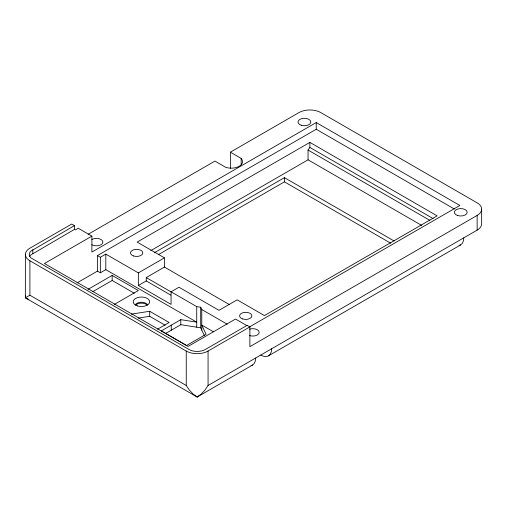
<?xml version="1.0" encoding="UTF-8"?>
<svg xmlns="http://www.w3.org/2000/svg" width="507" height="507" viewBox="0 0 507 507"><rect width="100%" height="100%" fill="white"/><g stroke="black" fill="none" stroke-linecap="round" stroke-linejoin="round"><path stroke-width="0.76" d="M255.712 357.974L255.344 361.022L254.261 363.437L252.537 365.046L197.172 397.032L25.35 297.824L25.382 254.489M92.743 291.677L112.167 280.466L112.167 275.428L138.348 290.543L114.233 304.466M28.303 299.149L25.35 297.824L25.584 295.727M271.682 348.753L271.315 351.801L270.237 354.209L268.514 355.825A15.204 8.777 60 0 1 260.871 355.103L260.788 355.039M463.772 237.853L463.404 240.895L462.321 243.309L460.603 244.925L268.514 355.825M481.65 209.144L481.65 223.84A15.425 8.904 0 0 1 477.131 230.134L208.066 385.478L204.872 390.168L201.159 394.104L197.172 397.032L193.167 394.097L189.453 390.162L186.246 385.478L29.9 295.213L29.9 260.782A15.425 8.904 0 0 1 29.9 248.189L71.715 224.05L74.44 225.621L74.44 229.398L30.819 254.939A11.534 6.661 0 0 0 29.666 256.542M150.833 250.585L308.053 159.813L308.053 150.053L309.872 147.429L309.872 142.391L437.135 215.862L264.426 315.576L237.156 299.833L218.973 310.328L178.977 287.235L171.068 291.804L171.068 304.396L138.348 285.504L138.348 272.905L164.433 257.848L164.433 267.081L229.608 304.713M74.44 225.621L30.819 251.155A11.534 6.661 0 0 0 30.819 257.816L188.978 349.475A11.572 6.68 0 0 0 205.341 349.475L247.15 325.336L249.881 326.914L249.881 346.642L477.131 215.443A15.425 8.904 0 0 0 477.131 202.844L320.785 112.579A15.425 8.904 0 0 0 298.965 112.579L230.362 152.189L230.508 168.273M29.9 295.213L25.35 297.824M88.161 234.285L214.93 161.099L225.742 167.342L228.315 167.956A11.312 6.534 0 0 0 242.175 159.959L241.18 158.431L230.362 152.189M249.197 327.097L459.862 205.468L316.235 122.548L91.894 252.074L91.894 236.116L44.445 263.513L188.065 346.433L235.521 319.036L247.105 325.728M77.089 282.874L97.439 271.125L97.439 255.591L316.235 129.266L454.386 209.03M97.439 255.591L100.348 257.271L105.805 254.121L138.348 272.905M309.872 142.391L137.163 242.099L164.433 257.848M97.439 271.125L100.348 272.804L105.805 269.654L196.722 322.148L180.796 319.67L161.34 330.9L186.614 345.489L206.064 334.259L201.773 325.063L213.434 331.793M88.053 289.351L112.167 275.428M154.261 252.803L284.421 177.653L394.129 240.99M158.374 254.628L284.421 181.855L390.701 243.214M170.796 295.106L146.25 280.935L146.25 277.576L164.433 267.081M138.348 285.504L146.25 280.935M157.55 329.208L169.161 322.503L149.704 311.273L131.332 314.131M165.307 333.65L180.796 324.708L200.702 327.801L204.416 335.761M29.9 260.782L186.246 351.053A15.425 8.904 0 0 0 208.066 351.053L249.881 326.914M459.114 245.401L460.603 244.925M138.221 318.098L149.704 316.311L165.136 325.215M171.068 291.804L196.722 306.615L200.702 307.229L201.773 309.53L201.773 330.101M309.872 147.429L433.029 218.53M308.053 150.053L429.841 220.361M308.053 159.813L421.634 225.387M91.894 236.116L78.262 228.245L75.353 229.925L74.44 229.398M201.773 309.53L227.149 324.182M146.25 277.576L170.796 291.747M112.167 280.466L134.317 293.255M197.166 396.442L197.172 397.032M477.131 215.443L477.131 230.134M316.235 122.548L316.235 129.266M284.421 177.653L284.421 181.855M241.18 158.431L241.18 164.667M208.066 351.053L208.066 385.478M200.702 307.229L200.702 327.801M196.722 306.615L196.722 327.186M186.246 351.053L186.246 385.478M180.796 319.67L180.796 324.708M171.252 325.177L171.252 330.215M149.704 311.273L149.704 316.311M105.805 254.121L105.805 269.654M100.348 257.271L100.348 272.804M32.803 249.659L32.803 253.437M252.537 365.046A15.204 8.777 60 0 1 251.098 365.629M249.577 329.157A6.426 3.714 0 0 1 259.216 332.37A6.426 3.714 0 0 1 249.577 335.583M135.223 305.011A6.426 3.714 0 0 1 141.434 302.261A6.426 3.714 0 0 1 147.645 305.011M91.894 239.475A6.426 3.714 0 0 1 100.982 239.475A6.426 3.714 0 0 1 100.982 244.729A6.426 3.714 0 0 1 91.894 244.729M135.87 304.961A6.426 3.714 0 0 1 147.005 304.954M301.209 125.242A6.426 3.714 0 0 0 310.848 122.022A6.426 3.714 0 0 0 301.209 118.809A6.426 3.714 0 0 0 301.209 125.242M457.555 215.507A6.426 3.714 0 0 0 467.194 212.294A6.426 3.714 0 0 0 457.555 209.08A6.426 3.714 0 0 0 457.555 215.507M242.657 318.954A6.173 3.562 0 0 0 251.909 315.867A6.173 3.562 0 0 0 242.657 312.781A6.173 3.562 0 0 0 242.657 318.954M133.575 255.972A6.173 3.562 0 0 0 142.828 252.892A6.173 3.562 0 0 0 133.575 249.805A6.173 3.562 0 0 0 133.575 255.972M137.321 305.886A8.226 4.753 0 0 0 149.66 301.773A8.226 4.753 0 0 0 137.321 297.66A8.226 4.753 0 0 0 137.321 305.886"/></g></svg>
